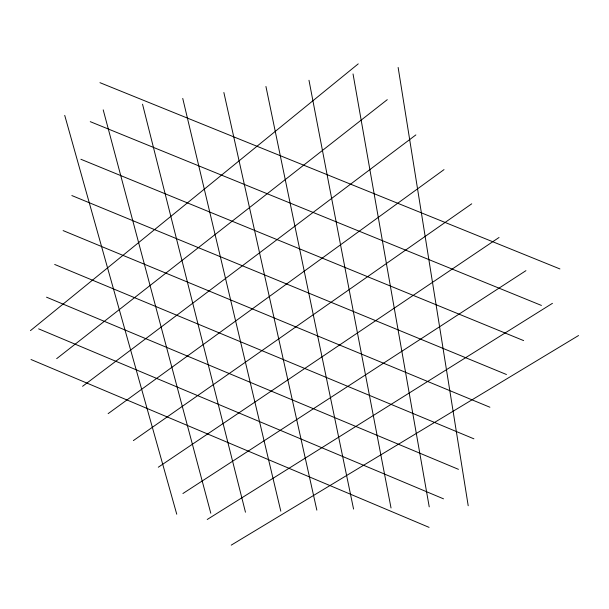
<?xml version="1.0" encoding="UTF-8"?>
<svg xmlns="http://www.w3.org/2000/svg" width="609" height="609" viewBox="0 0 609 609"><rect width="100%" height="100%" fill="white"/><g stroke="black" fill="none" stroke-linecap="round" stroke-linejoin="round"><path stroke-width="0.91" d="M30.45 330.634L358.244 63.861M56.683 358.655L387.278 99.663M82.573 386.319L415.863 134.909M108.136 413.633L444.014 169.622M133.379 440.596L471.731 203.809M158.302 467.225L499.037 237.487M182.913 493.518L525.94 270.655M207.22 519.492L552.439 303.335M231.23 545.139L578.55 335.529M99.96 82.672L559.922 268.942M90.246 121.655L541.439 305.436M80.883 159.261L523.633 340.606M71.839 195.55L506.467 374.512M63.115 230.59L489.902 407.231M54.681 264.451L473.901 438.823M46.528 297.184L458.455 469.333M38.633 328.852L443.519 498.832M31.006 359.508L429.071 527.364M64.729 115.39L176.755 514.217M103.21 109.856L210.79 513.227M142.536 104.2L245.465 512.215M182.746 98.422L280.81 511.187M223.868 92.507L316.84 510.144M265.935 86.463L353.57 509.071M308.984 80.274L391.031 507.982M353.037 73.94L429.231 506.871M398.141 67.454L468.207 505.744"/></g></svg>
